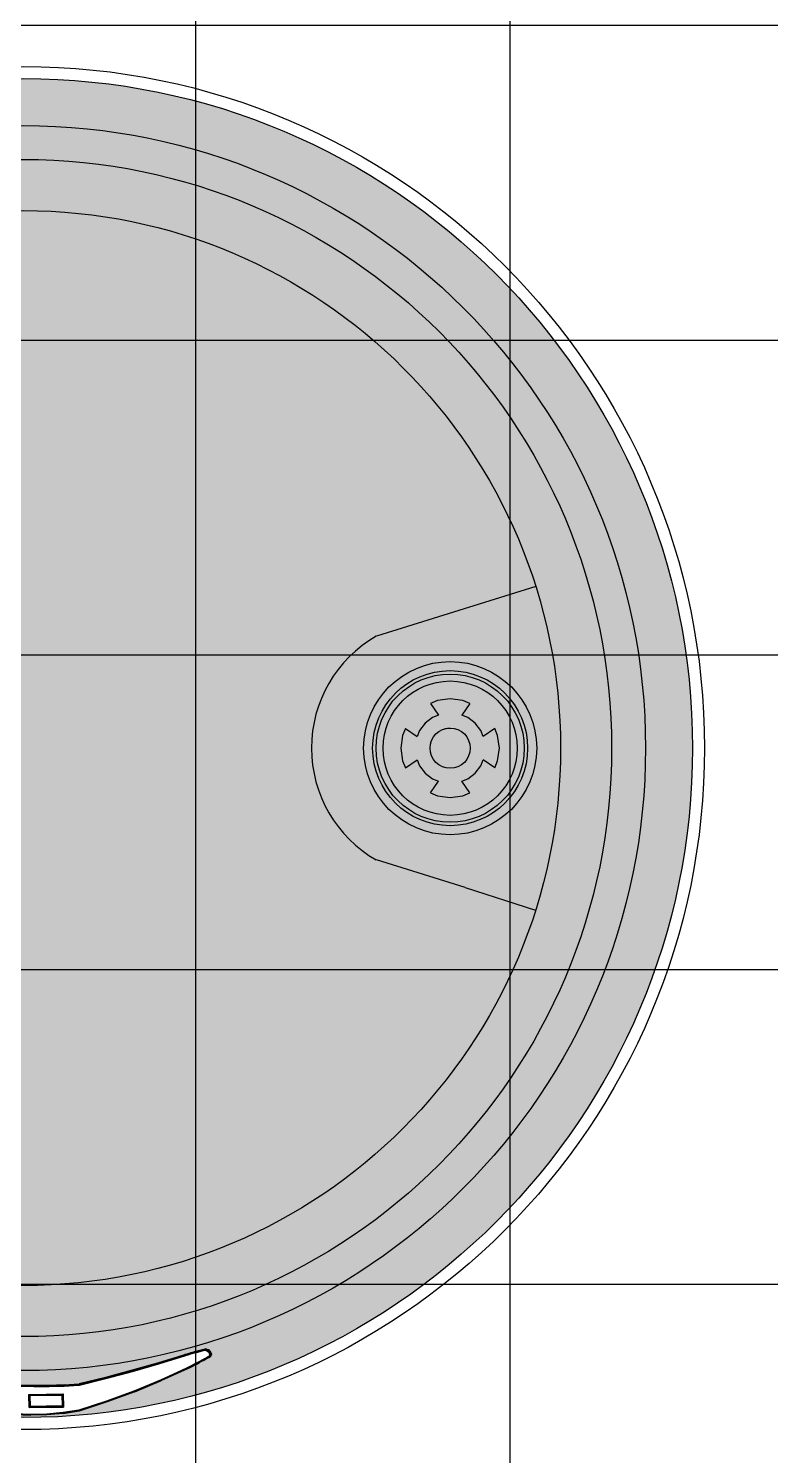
# Model space of a CAD drawing. Header units: millimetres. Extents: x -10849 to 51582, y -14593 to 28921.
# Drawn here: x 2756 to 3056, y 17764 to 18340 of the extents above; entities that cross this region are included whole.
import ezdxf

# ---------------------------------------------------------------- set-up
doc = ezdxf.new("R2010")
doc.units = ezdxf.units.MM
doc.layers.add('A-Door', color=150, linetype='Continuous')
doc.layers.add('Edges', color=7, linetype='Continuous')

# ---------------------------------------------------------------- blocks, each defined once
blk = doc.blocks.new('plasticwaterdrumplan')
at = {"layer": 'Edges'}
for p, q in [((37.522, 3.546), (34.663, 2.658)), ((35.758, 1.503), (35.633, 1.451)), ((35.633, 1.451), (35.775, 1.244)), ((35.987, 1.533), (35.758, 1.503)), ((36.215, 1.503), (35.987, 1.533)), ((36.341, 1.451), (36.199, 1.244)), ((36.341, 1.451), (36.215, 1.503)), ((35.538, 1.099), (35.437, 0.968)), ((35.669, 1.2), (35.538, 1.099)), ((35.775, 1.244), (35.669, 1.2)), ((36.304, 1.2), (36.199, 1.244)), ((36.436, 1.099), (36.304, 1.2)), ((36.537, 0.968), (36.436, 1.099)), ((35.134, 0.879), (35.104, 0.65)), ((35.186, 1.004), (35.134, 0.879)), ((35.186, 1.004), (35.393, 0.862)), ((35.437, 0.968), (35.393, 0.862)), ((35.987, 1.01), (35.894, 0.998)), ((36.581, 0.862), (36.537, 0.968)), ((36.788, 1.004), (36.581, 0.862)), ((36.839, 0.879), (36.788, 1.004)), ((36.87, 0.65), (36.839, 0.879)), ((35.104, 0.65), (35.134, 0.422)), ((36.839, 0.422), (36.87, 0.65)), ((35.134, 0.422), (35.186, 0.297)), ((35.186, 0.297), (35.393, 0.439)), ((35.393, 0.439), (35.437, 0.333)), ((35.437, 0.333), (35.538, 0.201)), ((36.436, 0.201), (36.537, 0.333)), ((36.537, 0.333), (36.581, 0.439)), ((36.788, 0.297), (36.581, 0.439)), ((36.788, 0.297), (36.839, 0.422)), ((35.538, 0.201), (35.669, 0.101)), ((35.633, -0.15), (35.775, 0.057)), ((35.669, 0.101), (35.775, 0.057)), ((36.199, 0.057), (36.304, 0.101)), ((36.341, -0.15), (36.199, 0.057)), ((36.304, 0.101), (36.436, 0.201)), ((35.633, -0.15), (35.758, -0.202)), ((35.758, -0.202), (35.987, -0.232)), ((35.987, -0.232), (36.215, -0.202)), ((36.215, -0.202), (36.341, -0.15)), ((36.256, -1.849), (34.663, -1.354)), ((36.256, -1.849), (37.517, -2.256)), ((30.757, -10.364), (31.23, -10.219)), ((31.231, -10.222), (30.758, -10.366)), ((31.232, -10.225), (30.759, -10.369)), ((31.234, -10.229), (30.761, -10.373)), ((30.764, -10.382), (31.304, -10.217)), ((31.263, -10.209), (31.23, -10.219)), ((31.264, -10.211), (31.231, -10.222)), ((31.265, -10.214), (31.232, -10.225)), ((31.267, -10.218), (31.234, -10.229)), ((31.269, -10.223), (31.235, -10.233)), ((31.263, -10.209), (31.297, -10.199)), ((31.298, -10.201), (31.264, -10.211)), ((31.299, -10.204), (31.265, -10.214)), ((31.3, -10.208), (31.267, -10.218)), ((31.302, -10.213), (31.269, -10.223)), ((31.297, -10.199), (31.331, -10.189)), ((31.331, -10.191), (31.298, -10.201)), ((31.332, -10.194), (31.299, -10.204)), ((31.334, -10.198), (31.3, -10.208)), ((31.335, -10.203), (31.302, -10.213)), ((31.304, -10.217), (31.337, -10.208)), ((31.364, -10.179), (31.331, -10.189)), ((31.365, -10.182), (31.331, -10.191)), ((31.366, -10.185), (31.332, -10.194)), ((31.367, -10.189), (31.334, -10.198)), ((31.369, -10.193), (31.335, -10.203)), ((31.337, -10.208), (31.404, -10.189)), ((31.398, -10.17), (31.364, -10.179)), ((31.399, -10.172), (31.365, -10.182)), ((31.4, -10.175), (31.366, -10.185)), ((31.401, -10.179), (31.367, -10.189)), ((31.402, -10.184), (31.369, -10.193)), ((31.398, -10.17), (31.432, -10.161)), ((31.433, -10.163), (31.399, -10.172)), ((31.434, -10.166), (31.4, -10.175)), ((31.435, -10.17), (31.401, -10.179)), ((31.436, -10.175), (31.402, -10.184)), ((31.404, -10.189), (31.437, -10.18)), ((31.466, -10.152), (31.432, -10.161)), ((31.467, -10.154), (31.433, -10.163)), ((31.467, -10.157), (31.434, -10.166)), ((31.468, -10.161), (31.435, -10.17)), ((31.469, -10.166), (31.436, -10.175)), ((31.437, -10.18), (31.504, -10.162)), ((31.5, -10.143), (31.466, -10.152)), ((31.501, -10.146), (31.467, -10.154)), ((31.501, -10.149), (31.467, -10.157)), ((31.502, -10.153), (31.468, -10.161)), ((31.503, -10.157), (31.469, -10.166)), ((31.5, -10.143), (31.534, -10.134)), ((31.535, -10.137), (31.501, -10.146)), ((31.535, -10.14), (31.501, -10.149)), ((31.536, -10.144), (31.502, -10.153)), ((31.537, -10.149), (31.503, -10.157)), ((31.504, -10.162), (31.538, -10.154)), ((31.568, -10.126), (31.534, -10.134)), ((31.569, -10.129), (31.535, -10.137)), ((31.569, -10.132), (31.535, -10.14)), ((31.57, -10.136), (31.536, -10.144)), ((31.571, -10.141), (31.537, -10.149)), ((31.538, -10.154), (31.591, -10.141)), ((31.603, -10.118), (31.568, -10.126)), ((31.601, -10.121), (31.569, -10.129)), ((31.599, -10.125), (31.569, -10.132)), ((31.597, -10.13), (31.57, -10.136)), ((31.594, -10.135), (31.571, -10.141)), ((31.594, -10.135), (31.591, -10.141)), ((31.591, -10.141), (31.604, -10.145)), ((31.597, -10.13), (31.594, -10.135)), ((31.61, -10.14), (31.594, -10.135)), ((31.599, -10.125), (31.597, -10.13)), ((31.616, -10.135), (31.597, -10.13)), ((31.601, -10.121), (31.599, -10.125)), ((31.621, -10.131), (31.599, -10.125)), ((31.603, -10.118), (31.601, -10.121)), ((31.625, -10.128), (31.601, -10.121)), ((31.603, -10.118), (31.628, -10.125)), ((31.627, -10.126), (31.603, -10.118)), ((31.604, -10.145), (31.623, -10.153)), ((31.63, -10.148), (31.61, -10.14)), ((31.616, -10.135), (31.621, -10.131)), ((31.637, -10.143), (31.616, -10.135)), ((31.621, -10.131), (31.625, -10.128)), ((31.643, -10.14), (31.621, -10.131)), ((31.623, -10.153), (31.639, -10.162)), ((31.625, -10.128), (31.627, -10.126)), ((31.647, -10.137), (31.625, -10.128)), ((31.627, -10.126), (31.628, -10.125)), ((31.65, -10.135), (31.627, -10.126)), ((31.651, -10.134), (31.628, -10.125)), ((31.647, -10.158), (31.63, -10.148)), ((31.643, -10.14), (31.637, -10.143)), ((31.654, -10.154), (31.637, -10.143)), ((31.639, -10.162), (31.652, -10.174)), ((31.647, -10.137), (31.643, -10.14)), ((31.661, -10.151), (31.643, -10.14)), ((31.65, -10.135), (31.647, -10.137)), ((31.666, -10.148), (31.647, -10.137)), ((31.661, -10.17), (31.647, -10.158)), ((31.65, -10.135), (31.651, -10.134)), ((31.669, -10.146), (31.65, -10.135)), ((31.67, -10.146), (31.651, -10.134)), ((31.652, -10.174), (31.662, -10.187)), ((31.661, -10.151), (31.654, -10.154)), ((31.669, -10.167), (31.654, -10.154)), ((31.666, -10.148), (31.661, -10.151)), ((31.675, -10.164), (31.661, -10.151)), ((31.671, -10.184), (31.661, -10.17)), ((31.662, -10.187), (31.667, -10.201)), ((31.669, -10.146), (31.666, -10.148)), ((31.681, -10.161), (31.666, -10.148)), ((31.667, -10.201), (31.67, -10.216)), ((31.67, -10.216), (31.668, -10.233)), ((31.669, -10.146), (31.67, -10.146)), ((31.684, -10.16), (31.669, -10.146)), ((31.669, -10.167), (31.675, -10.164)), ((31.679, -10.181), (31.669, -10.167)), ((31.67, -10.146), (31.685, -10.159)), ((31.677, -10.199), (31.671, -10.184)), ((31.675, -10.164), (31.681, -10.161)), ((31.686, -10.178), (31.675, -10.164)), ((31.679, -10.215), (31.677, -10.199)), ((31.677, -10.231), (31.679, -10.215)), ((31.686, -10.178), (31.679, -10.181)), ((31.685, -10.196), (31.679, -10.181)), ((31.681, -10.161), (31.684, -10.16)), ((31.692, -10.176), (31.681, -10.161)), ((31.684, -10.16), (31.685, -10.159)), ((31.695, -10.175), (31.684, -10.16)), ((31.696, -10.175), (31.685, -10.159)), ((31.693, -10.194), (31.685, -10.196)), ((31.688, -10.213), (31.685, -10.196)), ((31.692, -10.176), (31.686, -10.178)), ((31.693, -10.194), (31.686, -10.178)), ((31.686, -10.231), (31.688, -10.213)), ((31.695, -10.212), (31.688, -10.213)), ((31.695, -10.175), (31.692, -10.176)), ((31.698, -10.193), (31.692, -10.176)), ((31.698, -10.193), (31.693, -10.194)), ((31.695, -10.212), (31.693, -10.194)), ((31.693, -10.23), (31.695, -10.212)), ((31.693, -10.247), (31.699, -10.229)), ((31.693, -10.23), (31.699, -10.229)), ((31.695, -10.175), (31.696, -10.175)), ((31.702, -10.192), (31.695, -10.175)), ((31.701, -10.211), (31.695, -10.212)), ((31.703, -10.192), (31.696, -10.175)), ((31.696, -10.248), (31.702, -10.229)), ((31.697, -10.248), (31.703, -10.229)), ((31.702, -10.192), (31.698, -10.193)), ((31.701, -10.211), (31.698, -10.193)), ((31.699, -10.229), (31.701, -10.211)), ((31.699, -10.229), (31.702, -10.229)), ((31.704, -10.21), (31.701, -10.211)), ((31.702, -10.192), (31.703, -10.192)), ((31.704, -10.21), (31.702, -10.192)), ((31.702, -10.229), (31.704, -10.21)), ((31.702, -10.229), (31.703, -10.229)), ((31.703, -10.192), (31.706, -10.21)), ((31.706, -10.21), (31.703, -10.229)), ((31.704, -10.21), (31.706, -10.21)), ((30.757, -10.364), (30.282, -10.5)), ((30.758, -10.366), (30.283, -10.502)), ((30.759, -10.369), (30.284, -10.505)), ((30.761, -10.373), (30.285, -10.509)), ((30.763, -10.377), (30.286, -10.514)), ((30.288, -10.519), (30.764, -10.382)), ((31.235, -10.233), (30.763, -10.377)), ((30.797, -10.67), (31.262, -10.457)), ((31.266, -10.461), (30.801, -10.674)), ((31.27, -10.464), (30.804, -10.678)), ((31.273, -10.468), (30.807, -10.681)), ((31.276, -10.47), (30.809, -10.684)), ((31.278, -10.472), (30.811, -10.686)), ((31.262, -10.457), (31.333, -10.422)), ((31.302, -10.443), (31.266, -10.461)), ((31.306, -10.447), (31.27, -10.464)), ((31.309, -10.45), (31.273, -10.468)), ((31.312, -10.452), (31.276, -10.47)), ((31.314, -10.454), (31.278, -10.472)), ((31.337, -10.426), (31.302, -10.443)), ((31.342, -10.429), (31.306, -10.447)), ((31.345, -10.432), (31.309, -10.45)), ((31.348, -10.435), (31.312, -10.452)), ((31.314, -10.454), (31.35, -10.436)), ((31.333, -10.422), (31.403, -10.386)), ((31.373, -10.408), (31.337, -10.426)), ((31.377, -10.411), (31.342, -10.429)), ((31.381, -10.414), (31.345, -10.432)), ((31.384, -10.417), (31.348, -10.435)), ((31.35, -10.436), (31.386, -10.418)), ((31.408, -10.39), (31.373, -10.408)), ((31.413, -10.393), (31.377, -10.411)), ((31.416, -10.396), (31.381, -10.414)), ((31.419, -10.398), (31.384, -10.417)), ((31.422, -10.4), (31.386, -10.418)), ((31.403, -10.386), (31.438, -10.368)), ((31.443, -10.371), (31.408, -10.39)), ((31.448, -10.375), (31.413, -10.393)), ((31.451, -10.378), (31.416, -10.396)), ((31.454, -10.38), (31.419, -10.398)), ((31.422, -10.4), (31.457, -10.382)), ((31.438, -10.368), (31.508, -10.331)), ((31.478, -10.353), (31.443, -10.371)), ((31.483, -10.356), (31.448, -10.375)), ((31.486, -10.359), (31.451, -10.378)), ((31.489, -10.361), (31.454, -10.38)), ((31.457, -10.382), (31.492, -10.363)), ((31.513, -10.334), (31.478, -10.353)), ((31.517, -10.338), (31.483, -10.356)), ((31.521, -10.34), (31.486, -10.359)), ((31.524, -10.343), (31.489, -10.361)), ((31.527, -10.344), (31.492, -10.363)), ((31.508, -10.331), (31.542, -10.312)), ((31.547, -10.316), (31.513, -10.334)), ((31.552, -10.319), (31.517, -10.338)), ((31.556, -10.322), (31.521, -10.34)), ((31.559, -10.324), (31.524, -10.343)), ((31.561, -10.325), (31.527, -10.344)), ((31.542, -10.312), (31.609, -10.274)), ((31.581, -10.297), (31.547, -10.316)), ((31.586, -10.3), (31.552, -10.319)), ((31.59, -10.302), (31.556, -10.322)), ((31.593, -10.305), (31.559, -10.324)), ((31.561, -10.325), (31.596, -10.306)), ((31.615, -10.277), (31.581, -10.297)), ((31.62, -10.281), (31.586, -10.3)), ((31.624, -10.283), (31.59, -10.302)), ((31.627, -10.285), (31.593, -10.305)), ((31.63, -10.287), (31.596, -10.306)), ((31.609, -10.274), (31.665, -10.242)), ((31.648, -10.258), (31.615, -10.277)), ((31.653, -10.261), (31.62, -10.281)), ((31.657, -10.264), (31.624, -10.283)), ((31.661, -10.266), (31.627, -10.285)), ((31.663, -10.268), (31.63, -10.287)), ((31.673, -10.244), (31.648, -10.258)), ((31.681, -10.245), (31.653, -10.261)), ((31.688, -10.246), (31.657, -10.264)), ((31.693, -10.247), (31.661, -10.266)), ((31.663, -10.268), (31.697, -10.248)), ((31.696, -10.248), (31.663, -10.268)), ((31.668, -10.233), (31.665, -10.242)), ((31.665, -10.242), (31.673, -10.244)), ((31.673, -10.244), (31.677, -10.231)), ((31.673, -10.244), (31.681, -10.245)), ((31.681, -10.245), (31.686, -10.231)), ((31.681, -10.245), (31.688, -10.246)), ((31.686, -10.231), (31.693, -10.23)), ((31.688, -10.246), (31.693, -10.23)), ((31.688, -10.246), (31.693, -10.247)), ((31.693, -10.247), (31.696, -10.248)), ((31.696, -10.248), (31.697, -10.248)), ((29.804, -10.627), (29.334, -10.745)), ((29.805, -10.63), (29.334, -10.747)), ((29.806, -10.633), (29.335, -10.75)), ((29.807, -10.637), (29.335, -10.754)), ((29.808, -10.641), (29.335, -10.759)), ((29.336, -10.764), (29.809, -10.646)), ((30.282, -10.5), (29.804, -10.627)), ((30.283, -10.502), (29.805, -10.63)), ((30.284, -10.505), (29.806, -10.633)), ((30.285, -10.509), (29.807, -10.637)), ((30.286, -10.514), (29.808, -10.641)), ((29.809, -10.646), (30.288, -10.519)), ((30.318, -10.868), (30.797, -10.67)), ((30.801, -10.674), (30.321, -10.872)), ((30.804, -10.678), (30.324, -10.876)), ((30.807, -10.681), (30.327, -10.879)), ((30.809, -10.684), (30.329, -10.882)), ((30.33, -10.884), (30.811, -10.686)), ((28.519, -10.785), (28.247, -10.776)), ((28.247, -10.782), (28.519, -10.791)), ((28.248, -10.762), (28.52, -10.77)), ((28.52, -10.773), (28.248, -10.764)), ((28.52, -10.776), (28.248, -10.767)), ((28.519, -10.781), (28.248, -10.772)), ((28.433, -10.932), (29.046, -10.923)), ((28.436, -11.169), (28.433, -10.932)), ((28.433, -10.932), (28.438, -10.937)), ((29.041, -10.928), (28.438, -10.937)), ((28.438, -10.937), (28.441, -11.163)), ((28.438, -10.937), (28.443, -10.941)), ((29.036, -10.933), (28.443, -10.941)), ((28.443, -10.941), (28.446, -11.158)), ((28.443, -10.941), (28.447, -10.946)), ((29.032, -10.937), (28.447, -10.946)), ((28.447, -10.946), (28.45, -10.949)), ((28.447, -10.946), (28.45, -11.154)), ((29.029, -10.941), (28.45, -10.949)), ((28.45, -10.949), (28.453, -11.151)), ((28.45, -10.949), (28.453, -10.951)), ((28.453, -10.951), (29.026, -10.943)), ((28.456, -11.148), (28.453, -10.951)), ((28.792, -10.781), (28.519, -10.781)), ((28.792, -10.785), (28.519, -10.785)), ((28.519, -10.791), (28.792, -10.791)), ((28.52, -10.77), (28.791, -10.77)), ((28.791, -10.773), (28.52, -10.773)), ((28.792, -10.776), (28.52, -10.776)), ((29.063, -10.762), (28.791, -10.77)), ((29.063, -10.764), (28.791, -10.773)), ((29.063, -10.768), (28.792, -10.776)), ((29.063, -10.772), (28.792, -10.781)), ((29.064, -10.777), (28.792, -10.785)), ((28.792, -10.791), (29.064, -10.782)), ((29.026, -10.943), (29.029, -10.941)), ((29.026, -10.943), (29.029, -11.14)), ((29.029, -10.941), (29.032, -10.937)), ((29.031, -11.143), (29.029, -10.941)), ((29.032, -10.937), (29.036, -10.933)), ((29.035, -11.146), (29.032, -10.937)), ((29.036, -10.933), (29.041, -10.928)), ((29.039, -11.15), (29.036, -10.933)), ((29.041, -10.928), (29.046, -10.923)), ((29.044, -11.155), (29.041, -10.928)), ((29.046, -10.923), (29.049, -11.16)), ((29.063, -10.762), (29.334, -10.745)), ((29.334, -10.747), (29.063, -10.764)), ((29.335, -10.75), (29.063, -10.768)), ((29.326, -10.756), (29.063, -10.772)), ((29.327, -10.76), (29.064, -10.777)), ((29.064, -10.782), (29.328, -10.765)), ((29.335, -10.754), (29.326, -10.756)), ((29.326, -10.756), (29.327, -10.76)), ((29.327, -10.761), (29.332, -10.759)), ((29.332, -10.759), (29.327, -10.76)), ((29.327, -10.76), (29.327, -10.761)), ((29.327, -10.761), (29.328, -10.765)), ((29.328, -10.766), (29.336, -10.764)), ((29.328, -10.765), (29.336, -10.764)), ((29.328, -10.765), (29.328, -10.766)), ((29.332, -10.759), (29.335, -10.759)), ((29.334, -10.747), (29.334, -10.745)), ((29.335, -10.75), (29.334, -10.747)), ((29.335, -10.754), (29.335, -10.75)), ((29.335, -10.754), (29.335, -10.759)), ((29.335, -10.759), (29.336, -10.764)), ((29.827, -11.048), (30.318, -10.868)), ((30.321, -10.872), (29.83, -11.053)), ((30.324, -10.876), (29.832, -11.057)), ((30.327, -10.879), (29.834, -11.061)), ((30.329, -10.882), (29.836, -11.063)), ((30.33, -10.884), (29.837, -11.066)), ((28.436, -11.169), (29.049, -11.16)), ((28.441, -11.163), (28.436, -11.169)), ((29.044, -11.155), (28.441, -11.163)), ((28.446, -11.158), (28.441, -11.163)), ((29.039, -11.15), (28.446, -11.158)), ((28.45, -11.154), (28.446, -11.158)), ((29.035, -11.146), (28.45, -11.154)), ((28.453, -11.151), (28.45, -11.154)), ((29.031, -11.143), (28.453, -11.151)), ((28.456, -11.148), (28.453, -11.151)), ((29.029, -11.14), (28.456, -11.148)), ((29.031, -11.143), (29.029, -11.14)), ((29.035, -11.146), (29.031, -11.143)), ((29.039, -11.15), (29.035, -11.146)), ((29.044, -11.155), (29.039, -11.15)), ((29.043, -11.254), (29.327, -11.208)), ((29.049, -11.16), (29.044, -11.155)), ((29.327, -11.213), (29.044, -11.259)), ((29.329, -11.218), (29.045, -11.264)), ((29.331, -11.222), (29.045, -11.268)), ((29.332, -11.225), (29.045, -11.271)), ((29.046, -11.274), (29.333, -11.227)), ((29.327, -11.208), (29.33, -11.207)), ((29.327, -11.211), (29.327, -11.208)), ((29.327, -11.211), (29.33, -11.21)), ((29.327, -11.211), (29.327, -11.213)), ((29.331, -11.212), (29.327, -11.213)), ((29.327, -11.213), (29.329, -11.216)), ((29.83, -11.053), (29.329, -11.216)), ((29.329, -11.216), (29.329, -11.218)), ((29.329, -11.218), (29.33, -11.22)), ((29.33, -11.21), (29.827, -11.048)), ((29.832, -11.057), (29.33, -11.22)), ((29.33, -11.207), (29.33, -11.21)), ((29.33, -11.21), (29.331, -11.212)), ((29.33, -11.22), (29.331, -11.222)), ((29.331, -11.222), (29.332, -11.225)), ((29.834, -11.061), (29.332, -11.225)), ((29.332, -11.225), (29.333, -11.227)), ((29.836, -11.063), (29.333, -11.227)), ((29.333, -11.227), (29.334, -11.23)), ((29.837, -11.066), (29.334, -11.23)), ((28.172, -11.294), (28.464, -11.307)), ((28.464, -11.297), (28.173, -11.283)), ((28.464, -11.301), (28.173, -11.288)), ((28.464, -11.304), (28.173, -11.291)), ((28.174, -11.273), (28.464, -11.287)), ((28.464, -11.292), (28.174, -11.279)), ((28.464, -11.287), (28.754, -11.28)), ((28.754, -11.286), (28.464, -11.292)), ((28.755, -11.29), (28.464, -11.297)), ((28.755, -11.295), (28.464, -11.301)), ((28.755, -11.298), (28.464, -11.304)), ((28.755, -11.3), (28.464, -11.307)), ((28.754, -11.28), (29.043, -11.254)), ((29.044, -11.259), (28.754, -11.286)), ((29.045, -11.264), (28.755, -11.29)), ((29.045, -11.268), (28.755, -11.295)), ((29.045, -11.271), (28.755, -11.298)), ((29.046, -11.274), (28.755, -11.3))]:
    blk.add_line(p, q, dxfattribs=at)
for centre, radius in [((28.334, 0.652), 12.215), ((28.334, 0.652), 11.999), ((28.334, 0.652), 11.157), ((28.334, 0.652), 10.549), ((28.334, 0.652), 9.633), ((35.987, 0.65), 1.552), ((35.987, 0.65), 1.39), ((35.987, 0.65), 1.329), ((35.987, 0.65), 1.204), ((35.987, 0.65), 0.36)]:
    blk.add_circle(centre, radius, dxfattribs=at)
blk.add_arc((35.812, 0.652), 2.312, 119.8169, 240.1831, dxfattribs=at)

msp = doc.modelspace()

# ---------------------------------------------------------------- hatches: boundary and pattern name
at = {"true_color": 0x939598}
h = msp.add_hatch(dxfattribs=at)
h.set_pattern_fill('ANSI37', color=252, scale=40, angle=-45)
h.set_pattern_definition([(0, (-13432.23, 14785.16), (3e-14, 127), []), (90, (-13432.23, 14785.16), (-127, 4e-14), [])])
h.paths.add_polyline_path([(3656.64, 17584.3), (3656.64, 18584.3), (2456.64, 18584.3), (2456.64, 17584.3)])
h = msp.add_hatch(color=5)
h.dxf.hatch_style = 1
h.paths.add_polyline_path([(3024.42, 18049.57, 1), (2484.06, 18049.57, 1)])
h.paths.add_polyline_path([(2503.01, 18049.57, -1), (3005.47, 18049.57, -1)], flags=16)
h.paths.add_polyline_path([(2516.7, 18049.57, -1), (2991.77, 18049.57, -1)], flags=0)
h.paths.add_polyline_path([(2537.33, 18049.57, -1), (2971.15, 18049.57, -1)], flags=0)
h.paths.add_polyline_path([(2891.62, 18049.54, -1), (2961.52, 18049.54, -1)], flags=0)
h.paths.add_polyline_path([(2895.26, 18049.54, -1), (2957.88, 18049.54, -1)], flags=0)
h.paths.add_polyline_path([(2896.65, 18049.54, -1), (2956.49, 18049.54, -1)], flags=0)
h.paths.add_polyline_path([(2899.45, 18049.54, -1), (2953.69, 18049.54, -1)], flags=0)
h.paths.add_polyline_path([(2944.6, 18041.57), (2939.93, 18044.76), (2938.95, 18042.39), (2936.68, 18039.43), (2933.72, 18037.15), (2931.34, 18036.17), (2934.53, 18031.51), (2931.71, 18030.34), (2926.57, 18029.66), (2921.42, 18030.34), (2918.6, 18031.51), (2921.8, 18036.17), (2919.42, 18037.15), (2916.46, 18039.43), (2914.18, 18042.39), (2913.2, 18044.76), (2908.54, 18041.57), (2907.37, 18044.39), (2906.69, 18049.54), (2907.37, 18054.68), (2908.54, 18057.5), (2913.2, 18054.31), (2914.18, 18056.68), (2916.46, 18059.65), (2919.42, 18061.92), (2921.8, 18062.9), (2918.6, 18067.57), (2921.42, 18068.73), (2926.57, 18069.41), (2931.71, 18068.73), (2934.53, 18067.57), (2931.34, 18062.9), (2933.72, 18061.92), (2936.68, 18059.65), (2938.95, 18056.68), (2939.93, 18054.31), (2944.6, 18057.5), (2945.76, 18054.68), (2946.44, 18049.54), (2945.76, 18044.39)], flags=0)
h.paths.add_polyline_path([(2918.47, 18049.54, -1), (2934.66, 18049.54, -1)], flags=0)
h.paths.add_polyline_path([(2709.78, 17799.97), (2713.67, 17798.92), (2713.79, 17799.36), (2709.9, 17800.4)], flags=16)
h.paths.add_polyline_path([(2720.74, 17797.08), (2720.87, 17797.04), (2720.62, 17797.32)], flags=16)
h.paths.add_polyline_path([(2830.07, 17804.12), (2829.97, 17804.14), (2828.84, 17803.48), (2827.31, 17802.61), (2825.75, 17801.75), (2824.17, 17800.92), (2822.57, 17800.09), (2821.35, 17799.49), (2820.54, 17799.09), (2810.03, 17794.27), (2799.2, 17789.81), (2788.09, 17785.72), (2776.77, 17782.03), (2776.74, 17782.09), (2770.28, 17781.04), (2763.73, 17780.45), (2757.17, 17780.29), (2750.61, 17780.6), (2744.09, 17781.37), (2737.63, 17782.56), (2731.27, 17784.21), (2725.04, 17786.3), (2723.92, 17786.84), (2722.98, 17787.65), (2722.27, 17788.68), (2721.86, 17789.85), (2721.77, 17791.09), (2722, 17792.32), (2722.64, 17793.67), (2719.96, 17794.49), (2718.98, 17794.17), (2717.69, 17794.36), (2716.64, 17795.09), (2716.1, 17796.14), (2716.23, 17797.25), (2716.23, 17797.26), (2716.3, 17797.4), (2716.25, 17797.55), (2716.23, 17797.58), (2716.21, 17797.65), (2716.15, 17797.85), (2716.06, 17798.05), (2715.95, 17798.23), (2715.83, 17798.41), (2715.68, 17798.57), (2715.53, 17798.71), (2715.36, 17798.84), (2715.17, 17798.95), (2714.98, 17799.04), (2713.79, 17799.36), (2695.48, 17804.62), (2715.07, 17799.37), (2719.17, 17798.61), (2719.7, 17798.13), (2719.09, 17798.3), (2718.47, 17798.46), (2717.85, 17798.41), (2717.27, 17798.22), (2716.78, 17797.9), (2716.42, 17797.47), (2716.2, 17796.97), (2716.14, 17796.43), (2716.24, 17795.88), (2716.51, 17795.36), (2716.91, 17794.9), (2717.43, 17794.55), (2718.02, 17794.31), (2718.65, 17794.22), (2719.28, 17794.27), (2719.85, 17794.46), (2719.92, 17794.51), (2719.08, 17794.77), (2718.43, 17794.72), (2717.36, 17795.13), (2716.67, 17795.91), (2716.48, 17796.9), (2717.14, 17797.66), (2718.12, 17797.98), (2719.26, 17797.81), (2719.97, 17797.32), (2719.26, 17797.54), (2718.56, 17797.73), (2717.87, 17797.54), (2717.36, 17797.03), (2717.18, 17796.34), (2717.36, 17795.64), (2717.87, 17795.14), (2719.08, 17794.77), (2719.92, 17794.51), (2722.71, 17793.65), (2722.78, 17793.63), (2722.85, 17793.6), (2722.95, 17793.57), (2723.06, 17793.54), (2723.19, 17793.5), (2725.3, 17792.85), (2730.04, 17791.39), (2746.75, 17786.26), (2747.2, 17786.12), (2748.27, 17785.79), (2748.48, 17785.72), (2748.93, 17785.59), (2749.13, 17785.53), (2749.82, 17785.66), (2750.36, 17786.13), (2750.6, 17786.81), (2750.46, 17787.51), (2749.99, 17788.06), (2749.34, 17788.29), (2748.19, 17788.64), (2748.11, 17788.66), (2748.02, 17788.69), (2747.89, 17788.73), (2727.54, 17794.99), (2726.77, 17795.26), (2726.7, 17795.25), (2726.17, 17795.41), (2725.98, 17795.47), (2725.86, 17795.51), (2726.79, 17795.6), (2728.01, 17795.37), (2734.05, 17794.37), (2740.12, 17793.57), (2746.21, 17792.97), (2752.31, 17792.57), (2758.43, 17792.37), (2764.55, 17792.37), (2770.66, 17792.57), (2776.77, 17792.96), (2787.35, 17795.6), (2798.11, 17798.47), (2808.82, 17801.54), (2819.45, 17804.78), (2820.58, 17805.13), (2822.1, 17805.58), (2823.62, 17806.01), (2825.15, 17806.41), (2826.69, 17806.79), (2827.84, 17807.06), (2828.71, 17806.83), (2829.76, 17806.2), (2829.88, 17805.88), (2830.21, 17805.43)], flags=16)
h.paths.add_polyline_path([(2830.09, 17804.57), (2830.11, 17804.58), (2830.1, 17804.62)], flags=16)
h.paths.add_polyline_path([(2764.55, 17792.04), (2770.68, 17792.24), (2776.16, 17792.59), (2776.59, 17792.7), (2770.67, 17792.35), (2764.55, 17792.15)], flags=0)
h.paths.add_polyline_path([(2776.57, 17792.83), (2770.67, 17792.44), (2770.68, 17792.12), (2776.62, 17792.51), (2776.61, 17792.59), (2776.6, 17792.62)], flags=0)
h.paths.add_polyline_path([(2764.55, 17791.92), (2758.42, 17791.92), (2752.29, 17792.12), (2746.17, 17792.52), (2740.07, 17793.12), (2733.98, 17793.92), (2727.94, 17794.92), (2727.54, 17794.99), (2726.51, 17795.35), (2726.41, 17795.34), (2726.54, 17795.3), (2727.96, 17795.03), (2734, 17794.04), (2740.08, 17793.24), (2746.18, 17792.64), (2752.3, 17792.24), (2758.42, 17792.04), (2764.55, 17792.04)], flags=16)
h.paths.add_polyline_path([(2830.27, 17805.02), (2829.93, 17804.96), (2829.84, 17804.16), (2829.87, 17804.16), (2829.95, 17804.14), (2829.22, 17803.7), (2828.08, 17803.04), (2826.53, 17802.18), (2824.96, 17801.33), (2823.37, 17800.5), (2822.16, 17799.89), (2822.11, 17799.94), (2821.3, 17799.54), (2820.49, 17799.14), (2809.99, 17794.32), (2799.16, 17789.86), (2788.06, 17785.78), (2776.6, 17782.04), (2776.6, 17782.13), (2770.27, 17781.1), (2763.73, 17780.5), (2757.17, 17780.35), (2750.61, 17780.66), (2744.09, 17781.41), (2737.64, 17782.62), (2731.29, 17784.27), (2725.07, 17786.35), (2723.95, 17786.89), (2723.02, 17787.69), (2722.33, 17788.7), (2721.92, 17789.86), (2721.83, 17791.09), (2722.05, 17792.3), (2722.59, 17793.41), (2722.53, 17793.44), (2722.71, 17793.65), (2723.19, 17793.5), (2722.92, 17793.19), (2722.43, 17792.17), (2722.22, 17791.07), (2722.31, 17789.95), (2722.68, 17788.88), (2723.32, 17787.95), (2724.17, 17787.22), (2725.22, 17786.72), (2731.4, 17784.65), (2737.73, 17783.01), (2744.15, 17781.8), (2750.65, 17781.05), (2757.17, 17780.74), (2763.71, 17780.89), (2770.22, 17781.49), (2776.6, 17782.53), (2777.07, 17782.6), (2787.87, 17786.12), (2798.92, 17790.19), (2809.7, 17794.63), (2820.17, 17799.43), (2821.77, 17800.22), (2823.36, 17801.03), (2824.15, 17801.44), (2825.71, 17802.27), (2826.48, 17802.69), (2828, 17803.55), (2829.24, 17804.27), (2829.31, 17804.49), (2829.35, 17804.85), (2829.31, 17805.19), (2829.18, 17805.52), (2828.96, 17805.81), (2828.67, 17806.07), (2828.3, 17806.29), (2827.87, 17806.47), (2827.59, 17806.54), (2826.39, 17806.26), (2825.63, 17806.07), (2824.12, 17805.68), (2823.37, 17805.47), (2821.87, 17805.05), (2821.12, 17804.83), (2808.97, 17801.12), (2798.24, 17798.05), (2787.46, 17795.17), (2776.81, 17792.52), (2776.63, 17792.48), (2776.55, 17792.9), (2770.67, 17792.51), (2764.55, 17792.31), (2764.55, 17792.15), (2758.42, 17792.15), (2752.3, 17792.35), (2746.19, 17792.75), (2740.09, 17793.35), (2734.02, 17794.15), (2727.97, 17795.14), (2726.42, 17795.43), (2726.17, 17795.41), (2725.98, 17795.47), (2726.79, 17795.53), (2728, 17795.31), (2734.04, 17794.31), (2740.11, 17793.51), (2746.2, 17792.91), (2752.31, 17792.51), (2758.43, 17792.31), (2764.55, 17792.31), (2770.67, 17792.51), (2776.77, 17792.91), (2787.37, 17795.54), (2798.13, 17798.42), (2808.84, 17801.48), (2819.47, 17804.73), (2820.6, 17805.08), (2822.12, 17805.52), (2823.64, 17805.95), (2825.17, 17806.35), (2826.7, 17806.73), (2827.81, 17806.99), (2827.84, 17807.06), (2828.4, 17806.89), (2828.42, 17806.9), (2829.18, 17806.59), (2829.88, 17805.98)], flags=16)
h.paths.add_polyline_path([(2829.93, 17805.78), (2829.95, 17805.78), (2829.88, 17805.84)], flags=16)
h.paths.add_polyline_path([(2820.35, 17799.26), (2809.87, 17794.45), (2799.06, 17790), (2787.98, 17785.92), (2776.68, 17782.24), (2776.72, 17782.15), (2788.03, 17785.84), (2799.12, 17789.92), (2809.93, 17794.38), (2820.43, 17799.19), (2821.24, 17799.59), (2822.05, 17799.99), (2822.85, 17800.39), (2823.65, 17800.8), (2824.44, 17801.22), (2825.23, 17801.63), (2826.01, 17802.06), (2826.79, 17802.48), (2827.56, 17802.91), (2828.32, 17803.34), (2829.08, 17803.78), (2829.33, 17803.93), (2829.37, 17804.07), (2827.85, 17803.19), (2826.31, 17802.33), (2824.75, 17801.49), (2823.17, 17800.66), (2821.57, 17799.85)], flags=0)
h.paths.add_polyline_path([(2777.12, 17782.5), (2776.62, 17782.41), (2776.64, 17782.34)], flags=0)
h.paths.add_polyline_path([(2829.97, 17805.37), (2829.8, 17805.33), (2829.69, 17804.25), (2828.61, 17803.62), (2827.08, 17802.76), (2825.54, 17801.91), (2823.96, 17801.07), (2822.37, 17800.26), (2821.16, 17799.66), (2821.07, 17799.74), (2821.87, 17800.14), (2822.67, 17800.54), (2823.47, 17800.95), (2824.26, 17801.36), (2825.04, 17801.77), (2825.82, 17802.19), (2826.59, 17802.62), (2827.36, 17803.04), (2828.12, 17803.48), (2828.87, 17803.91), (2829.5, 17804.28), (2829.56, 17804.89), (2829.51, 17805.25), (2829.38, 17805.59), (2829.15, 17805.89), (2828.85, 17806.16), (2828.47, 17806.39), (2828.01, 17806.58), (2827.66, 17806.67), (2827.13, 17806.55), (2826.37, 17806.37), (2825.61, 17806.18), (2824.85, 17805.99), (2824.09, 17805.79), (2823.34, 17805.58), (2822.58, 17805.37), (2821.83, 17805.16), (2821.08, 17804.93), (2820.33, 17804.71), (2819.58, 17804.47), (2808.93, 17801.22), (2798.21, 17798.16), (2787.43, 17795.28), (2776.79, 17792.64), (2776.81, 17792.52), (2776.28, 17792.48), (2776.79, 17792.65), (2776.78, 17792.84), (2787.38, 17795.47), (2798.15, 17798.35), (2808.86, 17801.41), (2819.5, 17804.66), (2820.63, 17805.01), (2822.14, 17805.46), (2823.66, 17805.88), (2825.18, 17806.28), (2826.71, 17806.66), (2827.77, 17806.91), (2827.81, 17806.99), (2828.35, 17806.85), (2828.4, 17806.89), (2828.91, 17806.68), (2829.33, 17806.42), (2829.24, 17806.37)], flags=0)
h.paths.add_polyline_path([(2829.21, 17806.13), (2828.62, 17806.49), (2828.15, 17806.68), (2827.72, 17806.8), (2827.11, 17806.66), (2826.35, 17806.47), (2825.58, 17806.29), (2824.82, 17806.09), (2824.06, 17805.89), (2823.31, 17805.69), (2822.55, 17805.47), (2821.79, 17805.26), (2821.04, 17805.04), (2820.29, 17804.81), (2820.21, 17805.02), (2821.34, 17805.36), (2822.86, 17805.8), (2824.39, 17806.21), (2825.92, 17806.6), (2827.49, 17806.98), (2828.26, 17806.78), (2828.35, 17806.85), (2828.84, 17806.64), (2829.27, 17806.39), (2829.09, 17806.3)], flags=16)
h.paths.add_polyline_path([(2824.51, 17801.17), (2825.3, 17801.59), (2826.08, 17802.01), (2826.86, 17802.43), (2827.63, 17802.86), (2828.78, 17803.52), (2829.16, 17803.74), (2828.02, 17803.08), (2826.47, 17802.22), (2824.91, 17801.37)], flags=16)
h.paths.add_polyline_path([(2827.1, 17806.75), (2827.08, 17806.82), (2826.32, 17806.64), (2826.33, 17806.57)], flags=0)
h.paths.add_polyline_path([(2821.76, 17805.34), (2821.74, 17805.41), (2822.5, 17805.63), (2822.52, 17805.56)], flags=0)
h.paths.add_polyline_path([(2770.26, 17781.17), (2763.73, 17780.57), (2757.17, 17780.42), (2750.62, 17780.73), (2744.1, 17781.49), (2737.66, 17782.69), (2731.31, 17784.34), (2725.09, 17786.42), (2723.99, 17786.95), (2723.08, 17787.74), (2722.39, 17788.74), (2721.99, 17789.88), (2721.9, 17791.09), (2722.12, 17792.28), (2722.65, 17793.37), (2722.88, 17793.64), (2722.73, 17793.31), (2723, 17793.64), (2722.32, 17792.21), (2722.11, 17791.07), (2722.19, 17789.92), (2722.58, 17788.83), (2723.23, 17787.88), (2724.11, 17787.12), (2725.17, 17786.61), (2731.37, 17784.54), (2737.7, 17782.89), (2744.13, 17781.69), (2750.64, 17780.93), (2757.17, 17780.63), (2763.72, 17780.77), (2770.23, 17781.37), (2776.62, 17782.41), (2776.6, 17782.45), (2776.68, 17782.48), (2776.73, 17782.22)], flags=0)
h.paths.add_polyline_path([(2770.28, 17788.94), (2770.35, 17783.6), (2756.55, 17783.41), (2756.47, 17788.75)], flags=0)
h.paths.add_polyline_path([(2769.89, 17788.54), (2769.95, 17783.99), (2756.93, 17783.81), (2756.87, 17788.36)], flags=0)
h.paths.add_polyline_path([(2750.84, 17789.03), (2751.86, 17787.26), (2751.33, 17785.29), (2749.56, 17784.27), (2747.59, 17784.8), (2746.75, 17786.26), (2746.91, 17786.2), (2747.39, 17786.06), (2747.89, 17785.19), (2749.5, 17784.76), (2750.94, 17785.59), (2751.37, 17787.19), (2750.54, 17788.64), (2748.93, 17789.07), (2748.19, 17788.64), (2747.6, 17788.82), (2748.86, 17789.55)], flags=0)
h.paths.add_polyline_path([(2750.76, 17788.93), (2751.73, 17787.24), (2751.23, 17785.37), (2749.54, 17784.39), (2747.67, 17784.9), (2746.91, 17786.2), (2747.36, 17786.07), (2747.93, 17785.11), (2749.51, 17784.69), (2750.99, 17785.55), (2751.43, 17787.2), (2750.58, 17788.69), (2748.92, 17789.13), (2748.11, 17788.66), (2747.75, 17788.78), (2748.88, 17789.43)], flags=0)
h.paths.add_polyline_path([(2747.67, 17785.11), (2747.8, 17785.07), (2747.2, 17786.12), (2747.07, 17786.16)], flags=0)
h.paths.add_polyline_path([(2747.97, 17784.93), (2747.85, 17785.13), (2747.74, 17784.99)], flags=0)
h.paths.add_polyline_path([(2750.69, 17788.83), (2751.61, 17787.23), (2751.13, 17785.44), (2749.53, 17784.51), (2749.52, 17784.61), (2751.05, 17785.5), (2751.51, 17787.21), (2750.62, 17788.75), (2748.78, 17789.24), (2748.9, 17789.31)], flags=0)
h.paths.add_polyline_path([(2719.97, 17797.32), (2719.95, 17797.34), (2719.81, 17797.37)], flags=0)
h.paths.add_polyline_path([(2716.81, 17797.37), (2716.44, 17796.51), (2716.53, 17796.32), (2716.63, 17797.25)], flags=16)
h.paths.add_polyline_path([(2719.7, 17798.13), (2719.1, 17798.36), (2718.47, 17798.46), (2715.55, 17799.23), (2716.26, 17798.52), (2716.4, 17798.17), (2716.32, 17798.34), (2716.22, 17798.5), (2716.12, 17798.65), (2716, 17798.79), (2715.86, 17798.92), (2715.72, 17799.04), (2715.57, 17799.14), (2715.24, 17799.31), (2718.47, 17798.46), (2719.43, 17798.31)], flags=16)
h.paths.add_polyline_path([(2546.96, 18049.54, -1), (2616.86, 18049.54, -1)], flags=0)
h.paths.add_polyline_path([(2550.6, 18049.54, -1), (2613.22, 18049.54, -1)], flags=0)
h.paths.add_polyline_path([(2551.99, 18049.54, -1), (2611.83, 18049.54, -1)], flags=0)
h.paths.add_polyline_path([(2554.79, 18049.54, -1), (2609.03, 18049.54, -1)], flags=0)
h.paths.add_polyline_path([(2601.11, 18044.39), (2599.94, 18041.57), (2595.28, 18044.76), (2594.29, 18042.39), (2592.02, 18039.43), (2589.06, 18037.15), (2586.68, 18036.17), (2589.87, 18031.51), (2587.05, 18030.34), (2581.91, 18029.66), (2576.77, 18030.34), (2573.95, 18031.51), (2577.14, 18036.17), (2574.76, 18037.15), (2571.8, 18039.43), (2569.53, 18042.39), (2568.54, 18044.76), (2563.88, 18041.57), (2562.71, 18044.39), (2562.04, 18049.54), (2562.71, 18054.68), (2563.88, 18057.5), (2568.54, 18054.31), (2569.53, 18056.68), (2571.8, 18059.65), (2574.76, 18061.92), (2577.14, 18062.9), (2573.95, 18067.57), (2576.77, 18068.73), (2581.91, 18069.41), (2587.05, 18068.73), (2589.87, 18067.57), (2586.68, 18062.9), (2589.06, 18061.92), (2592.02, 18059.65), (2594.29, 18056.68), (2595.28, 18054.31), (2599.94, 18057.5), (2601.11, 18054.68), (2601.78, 18049.54)], flags=0)
h.paths.add_polyline_path([(2573.81, 18049.54, -1), (2590.01, 18049.54, -1)], flags=0)
h = msp.add_hatch(color=5)
h.dxf.hatch_style = 1
h.paths.add_polyline_path([(3005.47, 18049.57, 1), (2503.01, 18049.57, 1)])
h.paths.add_polyline_path([(2516.7, 18049.57, -1), (2991.77, 18049.57, -1)], flags=16)
h.paths.add_polyline_path([(2537.33, 18049.57, -1), (2971.15, 18049.57, -1)], flags=0)
h.paths.add_polyline_path([(2891.62, 18049.54, -1), (2961.52, 18049.54, -1)], flags=0)
h.paths.add_polyline_path([(2895.26, 18049.54, -1), (2957.88, 18049.54, -1)], flags=0)
h.paths.add_polyline_path([(2896.65, 18049.54, -1), (2956.49, 18049.54, -1)], flags=0)
h.paths.add_polyline_path([(2899.45, 18049.54, -1), (2953.69, 18049.54, -1)], flags=0)
h.paths.add_polyline_path([(2944.6, 18041.57), (2939.93, 18044.76), (2938.95, 18042.39), (2936.68, 18039.43), (2933.72, 18037.15), (2931.34, 18036.17), (2934.53, 18031.51), (2931.71, 18030.34), (2926.57, 18029.66), (2921.42, 18030.34), (2918.6, 18031.51), (2921.8, 18036.17), (2919.42, 18037.15), (2916.46, 18039.43), (2914.18, 18042.39), (2913.2, 18044.76), (2908.54, 18041.57), (2907.37, 18044.39), (2906.69, 18049.54), (2907.37, 18054.68), (2908.54, 18057.5), (2913.2, 18054.31), (2914.18, 18056.68), (2916.46, 18059.65), (2919.42, 18061.92), (2921.8, 18062.9), (2918.6, 18067.57), (2921.42, 18068.73), (2926.57, 18069.41), (2931.71, 18068.73), (2934.53, 18067.57), (2931.34, 18062.9), (2933.72, 18061.92), (2936.68, 18059.65), (2938.95, 18056.68), (2939.93, 18054.31), (2944.6, 18057.5), (2945.76, 18054.68), (2946.44, 18049.54), (2945.76, 18044.39)], flags=0)
h.paths.add_polyline_path([(2918.47, 18049.54, -1), (2934.66, 18049.54, -1)], flags=0)
h.paths.add_polyline_path([(2546.96, 18049.54, -1), (2616.86, 18049.54, -1)], flags=0)
h.paths.add_polyline_path([(2550.6, 18049.54, -1), (2613.22, 18049.54, -1)], flags=0)
h.paths.add_polyline_path([(2551.99, 18049.54, -1), (2611.83, 18049.54, -1)], flags=0)
h.paths.add_polyline_path([(2554.79, 18049.54, -1), (2609.03, 18049.54, -1)], flags=0)
h.paths.add_polyline_path([(2601.78, 18049.54), (2601.11, 18044.39), (2599.94, 18041.57), (2595.28, 18044.76), (2594.29, 18042.39), (2592.02, 18039.43), (2589.06, 18037.15), (2586.68, 18036.17), (2589.87, 18031.51), (2587.05, 18030.34), (2581.91, 18029.66), (2576.77, 18030.34), (2573.95, 18031.51), (2577.14, 18036.17), (2574.76, 18037.15), (2571.8, 18039.43), (2569.53, 18042.39), (2568.54, 18044.76), (2563.88, 18041.57), (2562.71, 18044.39), (2562.04, 18049.54), (2562.71, 18054.68), (2563.88, 18057.5), (2568.54, 18054.31), (2569.53, 18056.68), (2571.8, 18059.65), (2574.76, 18061.92), (2577.14, 18062.9), (2573.95, 18067.57), (2576.77, 18068.73), (2581.91, 18069.41), (2587.05, 18068.73), (2589.87, 18067.57), (2586.68, 18062.9), (2589.06, 18061.92), (2592.02, 18059.65), (2594.29, 18056.68), (2595.28, 18054.31), (2599.94, 18057.5), (2601.11, 18054.68)], flags=0)
h.paths.add_polyline_path([(2573.81, 18049.54, -1), (2590.01, 18049.54, -1)], flags=0)
h = msp.add_hatch(color=5)
h.dxf.hatch_style = 1
h.paths.add_polyline_path([(2991.77, 18049.57, 1), (2516.7, 18049.57, 1)])
h.paths.add_polyline_path([(2537.33, 18049.57, -1), (2971.15, 18049.57, -1)], flags=16)
h.paths.add_polyline_path([(2891.62, 18049.54, -1), (2961.52, 18049.54, -1)], flags=0)
h.paths.add_polyline_path([(2895.26, 18049.54, -1), (2957.88, 18049.54, -1)], flags=0)
h.paths.add_polyline_path([(2896.65, 18049.54, -1), (2956.49, 18049.54, -1)], flags=0)
h.paths.add_polyline_path([(2899.45, 18049.54, -1), (2953.69, 18049.54, -1)], flags=0)
h.paths.add_polyline_path([(2944.6, 18041.57), (2939.93, 18044.76), (2938.95, 18042.39), (2936.68, 18039.43), (2933.72, 18037.15), (2931.34, 18036.17), (2934.53, 18031.51), (2931.71, 18030.34), (2926.57, 18029.66), (2921.42, 18030.34), (2918.6, 18031.51), (2921.8, 18036.17), (2919.42, 18037.15), (2916.46, 18039.43), (2914.18, 18042.39), (2913.2, 18044.76), (2908.54, 18041.57), (2907.37, 18044.39), (2906.69, 18049.54), (2907.37, 18054.68), (2908.54, 18057.5), (2913.2, 18054.31), (2914.18, 18056.68), (2916.46, 18059.65), (2919.42, 18061.92), (2921.8, 18062.9), (2918.6, 18067.57), (2921.42, 18068.73), (2926.57, 18069.41), (2931.71, 18068.73), (2934.53, 18067.57), (2931.34, 18062.9), (2933.72, 18061.92), (2936.68, 18059.65), (2938.95, 18056.68), (2939.93, 18054.31), (2944.6, 18057.5), (2945.76, 18054.68), (2946.44, 18049.54), (2945.76, 18044.39)], flags=0)
h.paths.add_polyline_path([(2918.47, 18049.54, -1), (2934.66, 18049.54, -1)], flags=0)
h.paths.add_polyline_path([(2546.96, 18049.54, -1), (2616.86, 18049.54, -1)], flags=0)
h.paths.add_polyline_path([(2550.6, 18049.54, -1), (2613.22, 18049.54, -1)], flags=0)
h.paths.add_polyline_path([(2551.99, 18049.54, -1), (2611.83, 18049.54, -1)], flags=0)
h.paths.add_polyline_path([(2554.79, 18049.54, -1), (2609.03, 18049.54, -1)], flags=0)
h.paths.add_polyline_path([(2601.78, 18049.54), (2601.11, 18044.39), (2599.94, 18041.57), (2595.28, 18044.76), (2594.29, 18042.39), (2592.02, 18039.43), (2589.06, 18037.15), (2586.68, 18036.17), (2589.87, 18031.51), (2587.05, 18030.34), (2581.91, 18029.66), (2576.77, 18030.34), (2573.95, 18031.51), (2577.14, 18036.17), (2574.76, 18037.15), (2571.8, 18039.43), (2569.53, 18042.39), (2568.54, 18044.76), (2563.88, 18041.57), (2562.71, 18044.39), (2562.04, 18049.54), (2562.71, 18054.68), (2563.88, 18057.5), (2568.54, 18054.31), (2569.53, 18056.68), (2571.8, 18059.65), (2574.76, 18061.92), (2577.14, 18062.9), (2573.95, 18067.57), (2576.77, 18068.73), (2581.91, 18069.41), (2587.05, 18068.73), (2589.87, 18067.57), (2586.68, 18062.9), (2589.06, 18061.92), (2592.02, 18059.65), (2594.29, 18056.68), (2595.28, 18054.31), (2599.94, 18057.5), (2601.11, 18054.68)], flags=0)
h.paths.add_polyline_path([(2573.81, 18049.54, -1), (2590.01, 18049.54, -1)], flags=0)
h = msp.add_hatch(color=5)
h.dxf.hatch_style = 1
h.paths.add_polyline_path([(2896.76, 18094.73), (2961.12, 18114.74, 0.733419), (2547.35, 18114.74), (2611.72, 18094.73, -0.579483), (2611.72, 18004.41), (2575.85, 17993.26), (2547.45, 17984.1, 0.732317), (2961.03, 17984.1), (2932.63, 17993.26), (2896.76, 18004.41, -0.579483)])
h = msp.add_hatch(color=5)
h.dxf.hatch_style = 1
h.paths.add_polyline_path([(2971.15, 18049.57, 0.076445), (2961.12, 18114.74), (2896.76, 18094.73, 0.579483), (2896.76, 18004.41), (2932.63, 17993.26), (2961.03, 17984.1, 0.076806)])
h.paths.add_polyline_path([(2891.62, 18049.54, -1), (2961.52, 18049.54, -1)], flags=16)
h.paths.add_polyline_path([(2895.26, 18049.54, -1), (2957.88, 18049.54, -1)], flags=0)
h.paths.add_polyline_path([(2896.65, 18049.54, -1), (2956.49, 18049.54, -1)], flags=0)
h.paths.add_polyline_path([(2899.45, 18049.54, -1), (2953.69, 18049.54, -1)], flags=0)
h.paths.add_polyline_path([(2934.53, 18031.51), (2931.71, 18030.34), (2926.57, 18029.66), (2921.42, 18030.34), (2918.6, 18031.51), (2921.8, 18036.17), (2919.42, 18037.15), (2916.46, 18039.43), (2914.18, 18042.39), (2913.2, 18044.76), (2908.54, 18041.57), (2907.37, 18044.39), (2906.69, 18049.54), (2907.37, 18054.68), (2908.54, 18057.5), (2913.2, 18054.31), (2914.18, 18056.68), (2916.46, 18059.65), (2919.42, 18061.92), (2921.8, 18062.9), (2918.6, 18067.57), (2921.42, 18068.73), (2926.57, 18069.41), (2931.71, 18068.73), (2934.53, 18067.57), (2931.34, 18062.9), (2933.72, 18061.92), (2936.68, 18059.65), (2938.95, 18056.68), (2939.93, 18054.31), (2944.6, 18057.5), (2945.76, 18054.68), (2946.44, 18049.54), (2945.76, 18044.39), (2944.6, 18041.57), (2939.93, 18044.76), (2938.95, 18042.39), (2936.68, 18039.43), (2933.72, 18037.15), (2931.34, 18036.17)], flags=0)
h.paths.add_polyline_path([(2918.47, 18049.54, -1), (2934.66, 18049.54, -1)], flags=0)
at = {"true_color": 0x000000}
h = msp.add_hatch(color=18, dxfattribs=at)
h.dxf.hatch_style = 1
h.paths.add_polyline_path([(2891.62, 18049.54, 1), (2961.52, 18049.54, 1)])
h.paths.add_polyline_path([(2895.26, 18049.54, -1), (2957.88, 18049.54, -1)], flags=16)
h.paths.add_polyline_path([(2896.65, 18049.54, -1), (2956.49, 18049.54, -1)], flags=0)
h.paths.add_polyline_path([(2899.45, 18049.54, -1), (2953.69, 18049.54, -1)], flags=0)
h.paths.add_polyline_path([(2946.44, 18049.54), (2945.76, 18044.39), (2944.6, 18041.57), (2939.93, 18044.76), (2938.95, 18042.39), (2936.68, 18039.43), (2933.72, 18037.15), (2931.34, 18036.17), (2934.53, 18031.51), (2931.71, 18030.34), (2926.57, 18029.66), (2921.42, 18030.34), (2918.6, 18031.51), (2921.8, 18036.17), (2919.42, 18037.15), (2916.46, 18039.43), (2914.18, 18042.39), (2913.2, 18044.76), (2908.54, 18041.57), (2907.37, 18044.39), (2906.69, 18049.54), (2907.37, 18054.68), (2908.54, 18057.5), (2913.2, 18054.31), (2914.18, 18056.68), (2916.46, 18059.65), (2919.42, 18061.92), (2921.8, 18062.9), (2918.6, 18067.57), (2921.42, 18068.73), (2926.57, 18069.41), (2931.71, 18068.73), (2934.53, 18067.57), (2931.34, 18062.9), (2933.72, 18061.92), (2936.68, 18059.65), (2938.95, 18056.68), (2939.93, 18054.31), (2944.6, 18057.5), (2945.76, 18054.68)], flags=0)
h.paths.add_polyline_path([(2918.47, 18049.54, -1), (2934.66, 18049.54, -1)], flags=0)
h = msp.add_hatch(color=18, dxfattribs=at)
h.dxf.hatch_style = 1
h.paths.add_polyline_path([(2895.26, 18049.54, 1), (2957.88, 18049.54, 1)])
h.paths.add_polyline_path([(2956.49, 18049.54, -1), (2896.65, 18049.54, -1)], flags=16)
h.paths.add_polyline_path([(2953.69, 18049.54, -1), (2899.45, 18049.54, -1)], flags=0)
h.paths.add_polyline_path([(2946.44, 18049.54), (2945.76, 18044.39), (2944.6, 18041.57), (2939.93, 18044.76), (2938.95, 18042.39), (2936.68, 18039.43), (2933.72, 18037.15), (2931.34, 18036.17), (2934.53, 18031.51), (2931.71, 18030.34), (2926.57, 18029.66), (2921.42, 18030.34), (2918.6, 18031.51), (2921.8, 18036.17), (2919.42, 18037.15), (2916.46, 18039.43), (2914.18, 18042.39), (2913.2, 18044.76), (2908.54, 18041.57), (2907.37, 18044.39), (2906.69, 18049.54), (2907.37, 18054.68), (2908.54, 18057.5), (2913.2, 18054.31), (2914.18, 18056.68), (2916.46, 18059.65), (2919.42, 18061.92), (2921.8, 18062.9), (2918.6, 18067.57), (2921.42, 18068.73), (2926.57, 18069.41), (2931.71, 18068.73), (2934.53, 18067.57), (2931.34, 18062.9), (2933.72, 18061.92), (2936.68, 18059.65), (2938.95, 18056.68), (2939.93, 18054.31), (2944.6, 18057.5), (2945.76, 18054.68)], flags=0)
h.paths.add_polyline_path([(2934.66, 18049.54, -1), (2918.47, 18049.54, -1)], flags=0)
h = msp.add_hatch(color=18, dxfattribs=at)
h.dxf.hatch_style = 1
h.paths.add_polyline_path([(2896.65, 18049.54, 1), (2956.49, 18049.54, 1)])
h.paths.add_polyline_path([(2953.69, 18049.54, -1), (2899.45, 18049.54, -1)], flags=16)
h.paths.add_polyline_path([(2946.44, 18049.54), (2945.76, 18044.39), (2944.6, 18041.57), (2939.93, 18044.76), (2938.95, 18042.39), (2936.68, 18039.43), (2933.72, 18037.15), (2931.34, 18036.17), (2934.53, 18031.51), (2931.71, 18030.34), (2926.57, 18029.66), (2921.42, 18030.34), (2918.6, 18031.51), (2921.8, 18036.17), (2919.42, 18037.15), (2916.46, 18039.43), (2914.18, 18042.39), (2913.2, 18044.76), (2908.54, 18041.57), (2907.37, 18044.39), (2906.69, 18049.54), (2907.37, 18054.68), (2908.54, 18057.5), (2913.2, 18054.31), (2914.18, 18056.68), (2916.46, 18059.65), (2919.42, 18061.92), (2921.8, 18062.9), (2918.6, 18067.57), (2921.42, 18068.73), (2926.57, 18069.41), (2931.71, 18068.73), (2934.53, 18067.57), (2931.34, 18062.9), (2933.72, 18061.92), (2936.68, 18059.65), (2938.95, 18056.68), (2939.93, 18054.31), (2944.6, 18057.5), (2945.76, 18054.68)], flags=0)
h.paths.add_polyline_path([(2934.66, 18049.54, -1), (2918.47, 18049.54, -1)], flags=0)
h = msp.add_hatch(color=18, dxfattribs=at)
h.dxf.hatch_style = 1
h.paths.add_polyline_path([(2899.45, 18049.54, 1), (2953.69, 18049.54, 1)])
h.paths.add_polyline_path([(2946.44, 18049.54), (2945.76, 18044.39), (2944.6, 18041.57), (2939.93, 18044.76), (2938.95, 18042.39), (2936.68, 18039.43), (2933.72, 18037.15), (2931.34, 18036.17), (2934.53, 18031.51), (2931.71, 18030.34), (2926.57, 18029.66), (2921.42, 18030.34), (2918.6, 18031.51), (2921.8, 18036.17), (2919.42, 18037.15), (2916.46, 18039.43), (2914.18, 18042.39), (2913.2, 18044.76), (2908.54, 18041.57), (2907.37, 18044.39), (2906.69, 18049.54), (2907.37, 18054.68), (2908.54, 18057.5), (2913.2, 18054.31), (2914.18, 18056.68), (2916.46, 18059.65), (2919.42, 18061.92), (2921.8, 18062.9), (2918.6, 18067.57), (2921.42, 18068.73), (2926.57, 18069.41), (2931.71, 18068.73), (2934.53, 18067.57), (2931.34, 18062.9), (2933.72, 18061.92), (2936.68, 18059.65), (2938.95, 18056.68), (2939.93, 18054.31), (2944.6, 18057.5), (2945.76, 18054.68)], flags=16)
h.paths.add_polyline_path([(2934.66, 18049.54, -1), (2918.47, 18049.54, -1)], flags=0)
h = msp.add_hatch(color=18, dxfattribs=at)
h.dxf.hatch_style = 1
h.paths.add_polyline_path([(2946.44, 18049.54), (2945.76, 18054.68), (2944.6, 18057.5), (2939.93, 18054.31), (2938.95, 18056.68), (2936.68, 18059.65), (2933.72, 18061.92), (2931.34, 18062.9), (2934.53, 18067.57), (2931.71, 18068.73), (2926.57, 18069.41), (2921.42, 18068.73), (2918.6, 18067.57), (2921.8, 18062.9), (2919.42, 18061.92), (2916.46, 18059.65), (2914.18, 18056.68), (2913.2, 18054.31), (2908.54, 18057.5), (2907.37, 18054.68), (2906.69, 18049.54), (2907.37, 18044.39), (2908.54, 18041.57), (2913.2, 18044.76), (2914.18, 18042.39), (2916.46, 18039.43), (2919.42, 18037.15), (2921.8, 18036.17), (2918.6, 18031.51), (2921.42, 18030.34), (2926.57, 18029.66), (2931.71, 18030.34), (2934.53, 18031.51), (2931.34, 18036.17), (2933.72, 18037.15), (2936.68, 18039.43), (2938.95, 18042.39), (2939.93, 18044.76), (2944.6, 18041.57), (2945.76, 18044.39)])
h.paths.add_polyline_path([(2918.47, 18049.54, -1), (2934.66, 18049.54, -1)], flags=16)
h = msp.add_hatch(color=18, dxfattribs=at)
h.dxf.hatch_style = 1
h.paths.add_polyline_path([(2934.66, 18049.54, 0.414214), (2926.57, 18057.63), (2924.47, 18057.36, 0.339454), (2918.47, 18049.54, 1)])

# ---------------------------------------------------------------- block references
at = {"layer": 'A-Door', "color": 7, "true_color": 0xffffff, "xscale": 22.5166978996973, "yscale": 22.5166978996973, "zscale": 22.5166978996973}
msp.add_blockref('plasticwaterdrumplan', (2116.26, 18034.89), dxfattribs=at)

doc.saveas('drawing.dxf')
